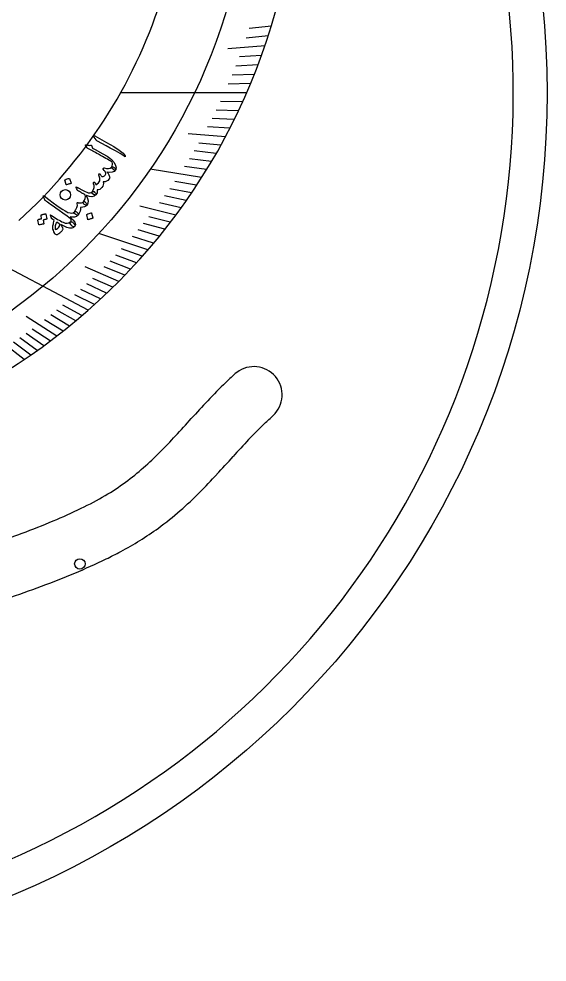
# Model space of a CAD drawing. Header units: millimetres. Extents: x -56 to 56, y -56 to 56.
# Drawn here: x 21.9 to 55.8, y -55.8 to 4.7 of the extents above; entities that cross this region are included whole.
import ezdxf

# ---------------------------------------------------------------- set-up
doc = ezdxf.new("R2010")
doc.units = ezdxf.units.MM
for name, color, linetype in [('CUT_INNER', 6, 'Continuous'), ('CUT_OUTER', 1, 'Continuous'), ('ENGRAVE', 7, 'Continuous'), ('ENGRAVE_FINE', 8, 'Continuous'), ('TEXT', 5, 'Continuous')]:
    doc.layers.add(name, color=color, linetype=linetype)

msp = doc.modelspace()

# ---------------------------------------------------------------- linework, layer by layer
at = {"layer": 'CUT_INNER'}
for centre, radius, start, end in [((0, 0), 53.626, 274.57102, 61.42528), ((0, 15.945), 39.854, 257.88846, 345.93879), ((0.002, 15.944), 32.599, 312.22884, 342.01377), ((42.058, -25.406), 9.679, 129.59506, 135.28132), ((36.989, -19.387), 1.811, 313.09626, 127.41033), ((58.138, -42.41), 33.079, 133.95162, 136.79287), ((89.521, -71.858), 76.114, 136.80916, 137.98555), ((-77.207, 78.322), 148.279, 317.41393, 317.9909), ((29.684, -12.098), 12.13, 311.18328, 314.77327), ((58.319, -42.588), 29.709, 134.02778, 136.83311), ((4.822, 2.934), 36.869, 315.148, 317.40766), ((90.319, -72.59), 73.574, 136.84087, 137.9899), ((15.35, -7.528), 22.027, 311.36689, 315.12838), ((-74.552, 75.909), 148.314, 317.3963, 317.99108), ((18.584, -11.185), 17.144, 306.39277, 311.33217), ((5.116, 2.653), 40.086, 315.07704, 317.38322), ((19.403, -12.275), 15.782, 300.6774, 306.3481), ((17.005, -8.011), 20.673, 295.51596, 300.36179), ((15.476, -7.664), 25.465, 311.23668, 315.0531), ((9.519, 7.261), 37.681, 292.78112, 295.78625), ((18.617, -11.227), 20.715, 306.22629, 311.20106), ((4.327, 19.568), 51.037, 290.40295, 292.80571), ((-0.286, 31.921), 64.224, 288.40208, 290.41811), ((19.346, -12.19), 19.507, 297.80072, 306.17027), ((16.737, -7.465), 24.904, 295.63711, 298.039), ((9.518, 7.262), 41.305, 292.75585, 295.82743), ((4.284, 19.677), 54.778, 290.38962, 292.78077), ((-0.316, 32.006), 67.937, 288.39176, 290.40335)]:
    msp.add_arc(centre, radius, start, end, dxfattribs=at)
at = {"layer": 'CUT_OUTER'}
msp.add_circle((0, 0), 55.8, dxfattribs=at)
at = {"layer": 'ENGRAVE'}
for points in [[(36.526, 0), (28.435, 0)], [(33.635, -5.435), (30.335, -4.902)], [(30.192, -10.071), (27.046, -9.022)], [(26.36, -13.948), (19.392, -10.261)], [(22.257, -17.116), (19.698, -15.148)]]:
    msp.add_lwpolyline(points, dxfattribs=at)
for centre, radius in [((0, 15.945), 36.808), ((24.892, -6.547), 0.335), ((25.825, -30.237), 0.335)]:
    msp.add_circle(centre, radius, dxfattribs=at)
at = {"layer": 'ENGRAVE_FINE'}
for points in [[(38.112, 4.289), (36.694, 4.129)], [(37.911, 3.652), (36.49, 3.515)], [(37.702, 3.023), (35.323, 2.832)], [(37.483, 2.402), (36.057, 2.311)], [(37.256, 1.789), (35.829, 1.721)], [(37.021, 1.185), (35.592, 1.139)], [(36.777, 0.588), (35.348, 0.566)], [(36.267, -0.58), (34.838, -0.557)], [(36.001, -1.152), (34.573, -1.107)], [(35.728, -1.716), (34.301, -1.647)], [(35.448, -2.272), (34.022, -2.18)], [(35.161, -2.819), (32.782, -2.629)], [(34.868, -3.359), (33.446, -3.222)], [(34.263, -4.413), (32.847, -4.231)], [(34.568, -3.89), (33.15, -3.73)], [(33.952, -4.928), (32.54, -4.723)], [(33.312, -5.934), (31.909, -5.684)], [(32.651, -6.909), (31.259, -6.614)], [(32.984, -6.425), (31.586, -6.153)], [(32.313, -7.384), (30.927, -7.067)], [(31.971, -7.851), (29.665, -7.285)], [(31.272, -8.762), (29.906, -8.379)], [(31.624, -8.311), (30.25, -7.95)], [(30.916, -9.206), (29.557, -8.802)], [(30.556, -9.643), (29.205, -9.216)], [(29.824, -10.492), (28.49, -10.023)], [(29.077, -11.312), (27.762, -10.8)], [(29.452, -10.906), (28.128, -10.415)], [(28.316, -12.101), (26.154, -11.177)], [(28.698, -11.71), (27.393, -11.178)], [(27.931, -12.485), (26.647, -11.911)], [(27.151, -13.231), (25.89, -12.616)], [(27.542, -12.861), (26.27, -12.267)], [(26.757, -13.593), (25.507, -12.958)], [(25.96, -14.295), (24.736, -13.621)], [(24.336, -15.617), (22.384, -14.364)], [(25.153, -14.97), (23.955, -14.257)], [(25.557, -14.636), (24.346, -13.943)], [(24.745, -15.297), (23.562, -14.565)], [(23.094, -16.536), (21.97, -15.731)], [(23.51, -16.237), (22.37, -15.449)], [(23.924, -15.93), (22.769, -15.161)], [(22.677, -16.829), (21.567, -16.006)]]:
    msp.add_lwpolyline(points, dxfattribs=at)
at = {"layer": 'TEXT'}
for points in [[(26.742, -2.837), (26.707, -2.774), (26.703, -2.74), (26.73, -2.735), (26.788, -2.759), (27.538, -3.187), (27.999, -3.449), (28.352, -3.68), (28.596, -3.882), (28.731, -4.054), (28.738, -4.074), (28.739, -4.088), (28.735, -4.096), (28.726, -4.099), (28.713, -4.098), (28.7, -4.094), (28.685, -4.087), (28.668, -4.076), (28.544, -3.989), (28.407, -3.903), (28.26, -3.817), (28.1, -3.731), (28.059, -3.708), (27.948, -3.646), (27.765, -3.546), (27.513, -3.408), (26.95, -3.103), (26.922, -3.084), (26.897, -3.065), (26.877, -3.045), (26.861, -3.023)], [(26.287, -3.529), (26.254, -3.477), (26.228, -3.436), (26.208, -3.406), (26.195, -3.387), (26.187, -3.374), (26.184, -3.362), (26.185, -3.351), (26.189, -3.341), (26.198, -3.333), (26.21, -3.329), (26.223, -3.329), (26.239, -3.333), (26.316, -3.355), (26.391, -3.368), (26.462, -3.373), (26.531, -3.368), (26.552, -3.368), (26.569, -3.377), (26.584, -3.393), (26.594, -3.418), (26.638, -3.542), (26.681, -3.567), (26.722, -3.591), (26.763, -3.615), (26.803, -3.638), (26.843, -3.66), (26.882, -3.682), (26.92, -3.704), (26.957, -3.725), (27.303, -3.919), (27.57, -4.076), (27.756, -4.198), (27.861, -4.284), (28.021, -4.483), (28.117, -4.662), (28.148, -4.819), (28.114, -4.954), (28.112, -4.957), (28.11, -4.96), (28.107, -4.963), (28.105, -4.965), (28.077, -4.971), (28.032, -4.955), (27.972, -4.917), (27.896, -4.859), (27.869, -4.835), (27.855, -4.811), (27.852, -4.788), (27.86, -4.766), (27.899, -4.683), (27.918, -4.603), (27.916, -4.528), (27.893, -4.455), (27.832, -4.415), (27.761, -4.37), (27.681, -4.321), (27.591, -4.267), (27.492, -4.21), (27.385, -4.149), (27.269, -4.084), (27.145, -4.015), (27.023, -3.946), (26.914, -3.885), (26.817, -3.83), (26.732, -3.783), (26.659, -3.743), (26.599, -3.709), (26.551, -3.682), (26.516, -3.661), (26.335, -3.569), (26.319, -3.558), (26.305, -3.548), (26.294, -3.538), (26.287, -3.529)], [(26.706, -5.836), (26.698, -5.816), (26.694, -5.797), (26.694, -5.78), (26.697, -5.765), (26.703, -5.752), (26.712, -5.744), (26.725, -5.739), (26.741, -5.738), (26.758, -5.741), (26.774, -5.752), (26.788, -5.768), (26.802, -5.791), (26.807, -5.804), (26.813, -5.818), (26.819, -5.831), (26.826, -5.845), (26.833, -5.859), (26.839, -5.873), (26.845, -5.888), (26.85, -5.904), (27.014, -5.781), (27.101, -5.639), (27.111, -5.477), (27.044, -5.296), (27.036, -5.276), (27.031, -5.258), (27.029, -5.242), (27.031, -5.228), (27.037, -5.215), (27.046, -5.206), (27.057, -5.2), (27.072, -5.198), (27.088, -5.2), (27.103, -5.207), (27.116, -5.22), (27.13, -5.238), (27.159, -5.284), (27.186, -5.321), (27.211, -5.347), (27.232, -5.363), (27.27, -5.377), (27.31, -5.376), (27.353, -5.359), (27.398, -5.327), (27.44, -5.285), (27.467, -5.244), (27.482, -5.202), (27.483, -5.16), (27.469, -5.112), (27.439, -5.052), (27.391, -4.981), (27.326, -4.897), (27.319, -4.887), (27.317, -4.875), (27.32, -4.862), (27.329, -4.847), (27.341, -4.834), (27.354, -4.826), (27.367, -4.823), (27.381, -4.825), (27.538, -4.857), (27.67, -4.857), (27.778, -4.826), (27.862, -4.763), (27.882, -4.751), (27.908, -4.749), (27.939, -4.756), (27.977, -4.773), (28.016, -4.794), (28.049, -4.816), (28.076, -4.84), (28.096, -4.865), (28.113, -4.892), (28.122, -4.915), (28.123, -4.935), (28.116, -4.951), (28.017, -5.048), (27.894, -5.102), (27.749, -5.114), (27.581, -5.083), (27.573, -5.082), (27.568, -5.083), (27.567, -5.089), (27.571, -5.098), (27.63, -5.184), (27.676, -5.259), (27.709, -5.321), (27.729, -5.371), (27.736, -5.414), (27.735, -5.456), (27.725, -5.494), (27.707, -5.53), (27.628, -5.62), (27.538, -5.681), (27.437, -5.713), (27.325, -5.716), (27.335, -5.818), (27.323, -5.913), (27.291, -6.002), (27.237, -6.085), (27.171, -6.152), (27.099, -6.199), (27.022, -6.226), (26.939, -6.233), (26.94, -6.326), (26.927, -6.409), (26.898, -6.483), (26.855, -6.548), (26.824, -6.562), (26.775, -6.552), (26.708, -6.518), (26.622, -6.46), (26.601, -6.437), (26.592, -6.41), (26.596, -6.38), (26.613, -6.346), (26.696, -6.207), (26.739, -6.075), (26.743, -5.952), (26.706, -5.836)], [(24.862, -5.602), (24.862, -5.596), (24.864, -5.59), (24.868, -5.584), (24.875, -5.577), (24.938, -5.546), (25.004, -5.521), (25.072, -5.503), (25.142, -5.492), (25.151, -5.493), (25.158, -5.495), (25.163, -5.5), (25.166, -5.508), (25.265, -5.802), (25.266, -5.811), (25.262, -5.818), (25.253, -5.823), (25.24, -5.826), (25.228, -5.828), (25.21, -5.833), (25.186, -5.839), (25.156, -5.848), (25.119, -5.858), (25.075, -5.871), (25.025, -5.886), (24.967, -5.904), (24.959, -5.905), (24.953, -5.905), (24.949, -5.901), (24.947, -5.895)], [(25.676, -6.266), (25.665, -6.255), (25.652, -6.236), (25.637, -6.209), (25.622, -6.173), (25.608, -6.138), (25.596, -6.109), (25.588, -6.088), (25.584, -6.072), (25.586, -6.053), (25.596, -6.044), (25.615, -6.046), (25.642, -6.058), (25.659, -6.068), (25.68, -6.079), (25.704, -6.092), (25.732, -6.106), (25.763, -6.123), (25.797, -6.141), (25.833, -6.161), (25.872, -6.183), (26.038, -6.271), (26.174, -6.338), (26.278, -6.385), (26.351, -6.411), (26.426, -6.422), (26.494, -6.415), (26.557, -6.389), (26.613, -6.346), (26.629, -6.333), (26.646, -6.325), (26.666, -6.322), (26.686, -6.324), (26.71, -6.33), (26.732, -6.343), (26.752, -6.361), (26.772, -6.386), (26.818, -6.446), (26.847, -6.493), (26.859, -6.527), (26.855, -6.548), (26.741, -6.637), (26.6, -6.673), (26.433, -6.654), (26.242, -6.583), (26.234, -6.581), (26.23, -6.581), (26.23, -6.584), (26.232, -6.588), (26.317, -6.774), (26.355, -6.94), (26.345, -7.086), (26.287, -7.21), (26.276, -7.221), (26.262, -7.225), (26.244, -7.224), (26.224, -7.217), (26.198, -7.204), (26.166, -7.186), (26.128, -7.164), (26.085, -7.137), (26.047, -7.105), (26.028, -7.072), (26.029, -7.038), (26.049, -7.002), (26.126, -6.888), (26.17, -6.774), (26.181, -6.661), (26.159, -6.549), (26.152, -6.541), (26.132, -6.528), (26.099, -6.51), (26.055, -6.487), (26.028, -6.473), (25.995, -6.455), (25.956, -6.433), (25.911, -6.407), (25.861, -6.377), (25.805, -6.344), (25.743, -6.306), (25.676, -6.266)], [(25.243, -8.45), (25.212, -8.394), (25.196, -8.349), (25.196, -8.315), (25.212, -8.29), (25.241, -8.264), (25.261, -8.24), (25.273, -8.218), (25.276, -8.198), (25.256, -8.14), (25.204, -8.073), (25.122, -7.998), (25.009, -7.914), (24.736, -7.724), (24.494, -7.555), (24.283, -7.406), (24.102, -7.277), (23.95, -7.169), (23.829, -7.082), (23.737, -7.016), (23.675, -6.971), (23.635, -6.94), (23.604, -6.912), (23.581, -6.888), (23.566, -6.866), (23.486, -6.687), (23.476, -6.637), (23.478, -6.61), (23.495, -6.605), (23.524, -6.622), (23.835, -6.854), (24.112, -7.057), (24.355, -7.23), (24.564, -7.375), (24.739, -7.491), (24.88, -7.58), (24.986, -7.64), (25.057, -7.673), (25.192, -7.71), (25.306, -7.717), (25.399, -7.694), (25.472, -7.641), (25.495, -7.624), (25.524, -7.619), (25.559, -7.625), (25.6, -7.643), (25.633, -7.663), (25.661, -7.688), (25.685, -7.718), (25.703, -7.753), (25.715, -7.786), (25.718, -7.814), (25.715, -7.837), (25.704, -7.855), (25.605, -7.934), (25.487, -7.978), (25.351, -7.985), (25.196, -7.956), (25.382, -8.143), (25.495, -8.307), (25.535, -8.445), (25.503, -8.56), (25.486, -8.581), (25.469, -8.597), (25.451, -8.608), (25.433, -8.612), (25.41, -8.612), (25.386, -8.604), (25.362, -8.588), (25.337, -8.565), (25.324, -8.55), (25.312, -8.536), (25.3, -8.521), (25.288, -8.507), (25.276, -8.493), (25.265, -8.479), (25.254, -8.464), (25.243, -8.45)], [(26.049, -7.002), (26.075, -6.986), (26.096, -6.977), (26.112, -6.974), (26.123, -6.976), (26.137, -6.985), (26.152, -6.997), (26.168, -7.013), (26.186, -7.032), (26.241, -7.098), (26.276, -7.15), (26.291, -7.187), (26.287, -7.21), (26.213, -7.274), (26.119, -7.319), (26.004, -7.347), (25.87, -7.356), (25.873, -7.481), (25.845, -7.607), (25.788, -7.732), (25.702, -7.858), (25.688, -7.868), (25.672, -7.871), (25.653, -7.867), (25.631, -7.856), (25.504, -7.777), (25.49, -7.768), (25.478, -7.755), (25.468, -7.737), (25.46, -7.716), (25.456, -7.697), (25.457, -7.678), (25.461, -7.66), (25.47, -7.643), (25.572, -7.494), (25.636, -7.354), (25.662, -7.222), (25.651, -7.101), (25.648, -7.085), (25.649, -7.071), (25.654, -7.058), (25.663, -7.045), (25.674, -7.037), (25.685, -7.033), (25.696, -7.035), (25.708, -7.043), (25.718, -7.051), (25.727, -7.058), (25.736, -7.063), (25.744, -7.066), (25.836, -7.069), (25.918, -7.059), (25.989, -7.037), (26.049, -7.002)], [(23.331, -7.865), (23.331, -7.859), (23.333, -7.853), (23.338, -7.847), (23.345, -7.841), (23.378, -7.827), (23.412, -7.814), (23.445, -7.803), (23.478, -7.794), (23.512, -7.786), (23.547, -7.78), (23.582, -7.776), (23.619, -7.773), (23.628, -7.774), (23.635, -7.778), (23.64, -7.785), (23.643, -7.793), (23.714, -8.099), (23.713, -8.104), (23.709, -8.109), (23.7, -8.113), (23.687, -8.115), (23.677, -8.116), (23.662, -8.118), (23.642, -8.122), (23.617, -8.128), (23.587, -8.135), (23.55, -8.143), (23.509, -8.153), (23.461, -8.165), (23.511, -8.405), (23.511, -8.413), (23.507, -8.42), (23.498, -8.424), (23.484, -8.426), (23.472, -8.428), (23.454, -8.431), (23.429, -8.435), (23.398, -8.441), (23.36, -8.448), (23.314, -8.457), (23.262, -8.469), (23.203, -8.481), (23.195, -8.481), (23.19, -8.479), (23.187, -8.475), (23.186, -8.468), (23.13, -8.167), (23.13, -8.161), (23.133, -8.155), (23.138, -8.149), (23.145, -8.143), (23.172, -8.13), (23.2, -8.119), (23.228, -8.11), (23.256, -8.101), (23.285, -8.095), (23.314, -8.09), (23.344, -8.086), (23.373, -8.084)], [(24.755, -8.312), (24.889, -8.358), (25.009, -8.37), (25.117, -8.347), (25.212, -8.29), (25.239, -8.275), (25.27, -8.273), (25.305, -8.282), (25.345, -8.304), (25.364, -8.317), (25.382, -8.332), (25.4, -8.347), (25.418, -8.364), (25.435, -8.382), (25.451, -8.4), (25.466, -8.421), (25.479, -8.442), (25.499, -8.48), (25.51, -8.512), (25.512, -8.537), (25.505, -8.557), (25.463, -8.601), (25.416, -8.635), (25.362, -8.66), (25.302, -8.677), (25.156, -8.678), (24.991, -8.642), (24.807, -8.566), (24.603, -8.451), (24.674, -8.569), (24.715, -8.667), (24.728, -8.744), (24.712, -8.8), (24.696, -8.823), (24.678, -8.846), (24.658, -8.87), (24.637, -8.894), (24.614, -8.919), (24.588, -8.945), (24.561, -8.971), (24.531, -8.998), (24.475, -9.046), (24.43, -9.081), (24.394, -9.101), (24.369, -9.108), (24.316, -9.107), (24.274, -9.095), (24.241, -9.073), (24.218, -9.039), (24.163, -8.919), (24.124, -8.822), (24.1, -8.75), (24.092, -8.702), (24.09, -8.647), (24.093, -8.59), (24.099, -8.531), (24.109, -8.469), (24.122, -8.404), (24.139, -8.338), (24.159, -8.268), (24.183, -8.197), (24.069, -8.112), (24.056, -8.101), (24.044, -8.091), (24.033, -8.082), (24.023, -8.074), (24.015, -8.066), (24.008, -8.058), (24.003, -8.05), (24, -8.043), (23.932, -7.877), (23.926, -7.852), (23.937, -7.842), (23.964, -7.848), (24.008, -7.87), (24.108, -7.941), (24.206, -8.007), (24.302, -8.069), (24.397, -8.126), (24.49, -8.178), (24.581, -8.227), (24.669, -8.272), (24.755, -8.312)], [(26.261, -7.829), (26.261, -7.823), (26.263, -7.816), (26.268, -7.81), (26.275, -7.803), (26.343, -7.769), (26.412, -7.742), (26.484, -7.723), (26.557, -7.71), (26.566, -7.71), (26.573, -7.713), (26.578, -7.718), (26.58, -7.726), (26.665, -8.031), (26.665, -8.04), (26.661, -8.048), (26.652, -8.053), (26.638, -8.056), (26.625, -8.059), (26.607, -8.064), (26.581, -8.071), (26.55, -8.08), (26.511, -8.092), (26.465, -8.106), (26.412, -8.123), (26.351, -8.142), (26.343, -8.144), (26.336, -8.143), (26.332, -8.139), (26.331, -8.133)], [(24.337, -8.301), (24.325, -8.324), (24.312, -8.348), (24.3, -8.373), (24.288, -8.4), (24.276, -8.428), (24.265, -8.458), (24.256, -8.49), (24.247, -8.524), (24.24, -8.557), (24.234, -8.591), (24.23, -8.623), (24.229, -8.656), (24.23, -8.688), (24.233, -8.719), (24.239, -8.75), (24.247, -8.78), (24.33, -8.749), (24.407, -8.694), (24.476, -8.613), (24.539, -8.506), (24.543, -8.484), (24.537, -8.46), (24.521, -8.433), (24.496, -8.405)]]:
    msp.add_lwpolyline(points, close=True, dxfattribs=at)

doc.saveas('drawing.dxf')
